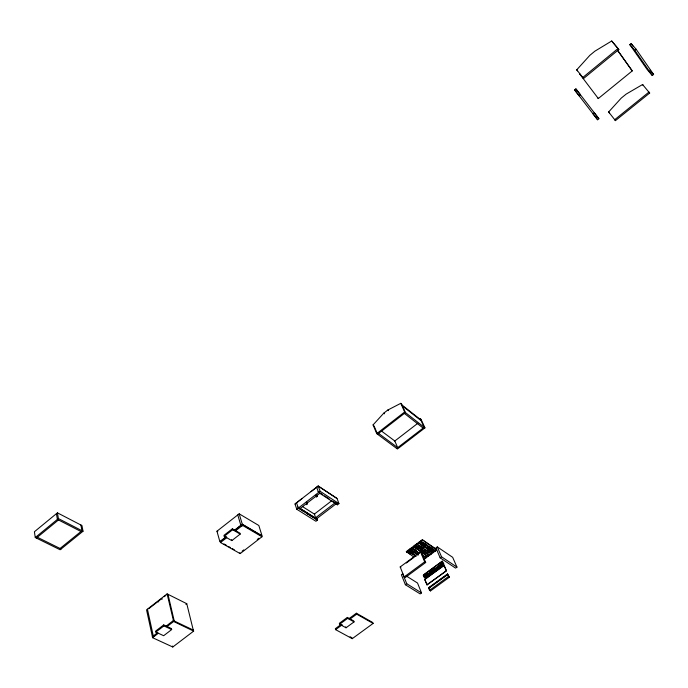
<?xml version="1.0" encoding="UTF-8"?>
<svg xmlns="http://www.w3.org/2000/svg" width="688" height="688" viewBox="0 0 688 688"><rect width="100%" height="100%" fill="white"/><g stroke="black" fill="none" stroke-linecap="round" stroke-linejoin="round"><path stroke-width="1.03" d="M576.759 69.823L589.814 55.367L594.896 51.17L611.701 40.996L618.839 49.536L583.587 78.501L576.759 69.823L577.533 70.847M608.639 111.972L621.264 98.083L626.192 94.084L642.575 84.521L649.661 93.052L615.442 120.624L608.639 111.972L609.362 112.927M396.666 448.438L424.195 427.282L420.239 418.691L420.996 419.284L424.943 427.867L397.432 449.006L376.749 433.638L373.068 424.9L383.749 413.187L387.783 410.048L400.769 403.331L401.543 403.942L405.438 412.594L377.549 434.231L374.272 426.465M618.091 48.478L582.813 77.477L583.587 78.501M57.431 512.844L34.4 531.755L35.269 537.534L60.14 549.781L83.016 531.239L81.958 525.555L57.431 512.844L58.403 518.58L83.016 531.239M574.592 89.93L575.882 88.872L580.457 94.781L579.158 95.847L574.592 89.93L597.614 119.764L598.887 118.723L575.882 88.872M629.812 44.617L631.137 43.533L636.116 49.235L653.6 74.45L652.293 75.508L647.331 69.772L629.812 44.617L634.783 50.327L652.293 75.508M35.269 537.534L58.403 518.58M36.361 538.068L58.48 519.956M634.783 50.327L636.116 49.235M597.674 97.73L598.311 98.53L632.246 70.907L617.618 50.301M60.062 548.465L81.967 530.706L80.917 525.013M225.75 537.07L219.876 541.645L216.952 531.205L239.175 513.816L258.834 525.503L262.033 535.789L242.271 524.187L239.175 513.816M232.372 528.788L223.953 535.35L224.228 536.296L231.813 540.613L240.198 534.094L239.923 533.157L232.372 528.788L232.647 529.734L240.198 534.094M224.228 536.296L232.647 529.734M234.135 530.525L242.271 524.187M226.498 536.709L220.229 541.594L220.487 542.54L240.172 553.608L261.973 536.769L261.689 535.832L242.253 524.428L234.359 530.577M220.487 542.54L226.765 537.655M235.425 530.904L242.537 525.365L261.973 536.769M193.268 630.131L186.766 603.703L167.115 593.89L146.553 609.86L152.392 636.675M148.677 608.751L150.311 607.487M150.603 607.255L152.082 606.111M152.573 605.732L154.043 604.589M154.404 604.313L161.921 598.474L162.101 599.265M164.208 596.694L165.842 595.43M376.749 433.638L404.656 411.983L424.943 427.867M316.643 487.216L318.544 492.462L337.43 504.82L338.96 503.642L337.025 498.439L318.191 486.02L294.989 503.986L296.795 509.266L315.938 521.28L317.452 520.119L317.194 519.38L299.813 508.432M295.092 503.969L302.204 498.456M311.002 491.645L318.183 486.089L336.922 498.447M297.964 507.022L298.076 507.34M318.157 491.413L318.277 491.731M242.116 551.174L243.801 549.875M257.26 539.469L258.937 538.171M296.795 509.266L320.092 491.266L338.96 503.642M299.615 508.888L319.817 493.296M306.564 504.682L307.553 503.917L306.943 502.163M316.351 497.132L317.34 496.366L316.712 494.62M394.628 441.154L417.848 423.258M185.889 604.382L186.766 603.703M163.684 624.919L155.643 631.102L155.858 632.091L163.658 635.721L171.673 629.572L171.45 628.591L163.684 624.919L163.907 625.899L171.673 629.572M155.858 632.091L163.907 625.899M157.475 632.771L152.34 636.71L152.555 637.699L172.783 647.004L193.655 631.111L193.414 630.139L173.367 620.559M165.842 626.347L173.419 620.516M152.555 637.699L158.395 633.209M166.926 626.656L173.643 621.496L193.655 631.111M331.771 500.709L314.356 514.091L315.646 517.754L316.901 518.537L336.845 503.255M315.646 517.754L335.615 502.446M306.323 512.749L316.755 519.311L316.489 517.393M314.261 517.987L317.194 519.38M332.657 501.148L337.481 503.831M413.763 556.962L406.333 551.578L407.726 550.538L415.75 555.792M415.612 555.594L408.182 550.202L409.584 549.17L418.338 554.82M419.439 553.066L411.433 547.794L410.031 548.835L410.332 549.557L411.734 548.517L418.846 553.204M413.591 547.141L412.181 548.181L411.888 547.459L413.29 546.418L427.798 556.54L426.405 557.564L421.968 554.631M413.591 546.195L414.993 545.154L429.493 555.293L428.099 556.317L413.591 546.195L418.029 549.136M433.019 552.696L418.863 543.228L417.453 544.277L417.152 543.554L418.562 542.505L433.019 552.696L431.625 553.72L416.704 543.89L415.294 544.93L429.785 555.07L431.178 554.046L430.877 553.333M419.009 542.17L420.42 541.129L434.868 551.337L433.466 552.361L419.009 542.17L425.201 546.315M422.286 539.745L420.875 540.794L421.176 541.516L435.315 551.002L436.708 549.979L422.286 539.745L436.398 549.256M406.625 552.301L408.027 551.269L416.051 556.515M408.474 550.933L409.876 549.893L417.891 555.147M413.892 546.917L415.294 545.876L429.493 555.293M415.595 545.653L417.005 544.612L431.178 554.046M419.319 542.892L420.729 541.852L434.868 551.337M421.176 541.516L422.587 540.467M400.184 566.938L420.531 551.905L421.847 553.307L425.683 562.509L405.189 577.576L404.166 576.94L400.184 566.938L400.863 567.368M406.316 563.033L414.073 557.297M437.293 546.908L435.908 547.923L440.148 557.813L455.576 568.116L456.961 567.118L452.661 557.314L437.293 546.908L441.541 556.79L456.961 567.118M425.657 557.168L425.967 557.891L424.573 558.914L424.272 558.192M347.354 617.411L339.313 623.328L339.631 624.265L346.03 627.783L354.045 621.892L353.718 620.963L347.354 617.411L347.681 618.34L354.045 621.892M339.631 624.265L347.681 618.34M404.166 576.94L424.677 561.847L425.683 562.509M341.128 624.429L335.297 628.72L335.615 629.658L352.239 638.67L373.094 623.44L372.758 622.52L356.367 613.223L348.816 618.779M335.615 629.658L342.289 624.747M349.986 619.088L356.702 614.152L373.094 623.44M440.148 557.813L441.541 556.79M405.37 584.723L406.737 583.716L421.538 592.927L420.187 593.916L405.37 584.723L401.405 574.747L402.764 573.74L406.737 583.716M423.318 575.22L423.86 575.564L423.559 574.833L442.246 561.133L443.829 564.1L425.098 577.8L423.92 576.69L423.318 575.22L442.023 561.511L442.556 561.864L442.246 561.133M429.088 571.375L433.328 568.262M439.279 563.911L442.676 561.417M425.554 574.317L427.257 573.07M423.92 576.69L442.651 562.973L443.829 564.1M424.135 576.828L442.866 563.111M424.341 577.318L443.072 563.601M424.685 579.33L444.13 565.347L446.452 570.756L427.102 584.877L424.685 579.33L427.102 584.877M424.866 579.442L444.13 565.347M426.921 584.757L446.452 570.756M447.51 573.93L428.624 587.698L428.83 588.197L447.725 574.428L428.607 588.059L429.536 590.304L430.516 590.923L449.436 577.155L447.51 573.93L448.464 576.518L449.436 577.155M429.536 590.304L448.464 576.518M154.172 636.391L153.295 635.987L147.43 609.181M37.35 537.259L61.112 548.99M80.978 531.506L57.396 519.406L56.433 513.669M350.063 636.744L351.912 637.742L352.239 638.67M223.97 543.941L226.773 545.524M228.648 546.582L230.523 547.631M232.398 548.689L234.264 549.738M216.952 531.205L217.812 531.695M242.116 526.036L240.852 525.297L237.756 514.925M299.701 508.114L317.082 519.062M301.112 509.464L304.586 511.657M301.224 509.782L303.829 511.425M306.435 513.067L309.05 514.71M310.787 515.802L312.524 516.894M406.23 575.933L417.521 583.028L421.538 592.927M317.452 520.119L298.325 508.079L296.519 502.799M302.591 506.643L314.734 514.323M423.559 574.833L423.989 575.108M315.749 495.334L317.34 496.366M406.333 551.578L410.796 554.485M408.182 550.202L412.637 553.126M320.075 492.909L322.767 494.672M324.564 495.85L329.062 498.791M410.925 549.42L418.046 554.098M411.888 547.459L416.326 550.391M422.406 555.551L425.967 557.891M421.581 551.484L425.132 553.831M415.062 547.596L427.798 556.54M417.951 546.693L421.503 549.05M424.161 550.821L427.712 553.178M420.695 545.911L423.352 547.682M426.895 550.047L429.553 551.819M426.973 547.502L432.279 551.054M423.524 542.574L427.936 545.541M429.708 546.728L434.119 549.695M378.589 433.423L397.69 447.647L394.817 441.008L381.556 431.084M373.068 424.9L373.868 425.494M383.749 413.187L384.54 413.789M387.783 410.048L388.565 410.65M404.389 413.411L423.154 428.082M402.454 405.972L421.168 420.703M402.05 405.06L420.746 419.792M649.868 70.15L653.6 74.45M618.839 49.536L611.701 40.996M632.246 70.907L617.566 50.379M580.061 74.416L579.434 73.616L598.311 98.53M598.887 118.723L594.294 112.798L593.03 113.83L597.614 119.764M615.442 120.624L614.719 119.678L648.965 92.072L649.661 93.052M642.575 84.521L643.271 85.51M631.137 43.533L632.951 46.139M400.769 403.331L404.656 411.983M443.949 565.235L446.28 570.636M442.023 561.511L442.651 562.973M435.005 550.288L435.315 551.002M433.165 551.647L433.466 552.361M431.324 552.997L431.625 553.72M429.484 554.356L429.785 555.07M427.798 555.594L428.099 556.317M420.42 541.129L420.729 541.852M426.104 556.841L426.405 557.564M418.562 542.505L418.863 543.228M420.531 551.905L424.677 561.847M416.704 543.89L417.005 544.612M414.993 545.154L415.294 545.876M424.358 576.002L425.098 577.8M429.389 588.18L430.516 590.923M411.433 547.794L411.734 548.517M409.584 549.17L409.876 549.893M407.726 550.538L408.027 551.269M337.154 504.089L337.43 504.82M318.191 486.02L320.092 491.266M356.367 613.223L356.702 614.152M345.703 626.845L346.03 627.783M242.253 524.428L242.537 525.365M239.906 552.67L240.172 553.608M231.538 539.667L231.813 540.613M167.975 594.32L174.236 620.98M167.115 593.89L173.643 621.496M172.559 646.032L172.783 647.004M158.472 601.157L158.644 601.94"/></g></svg>
